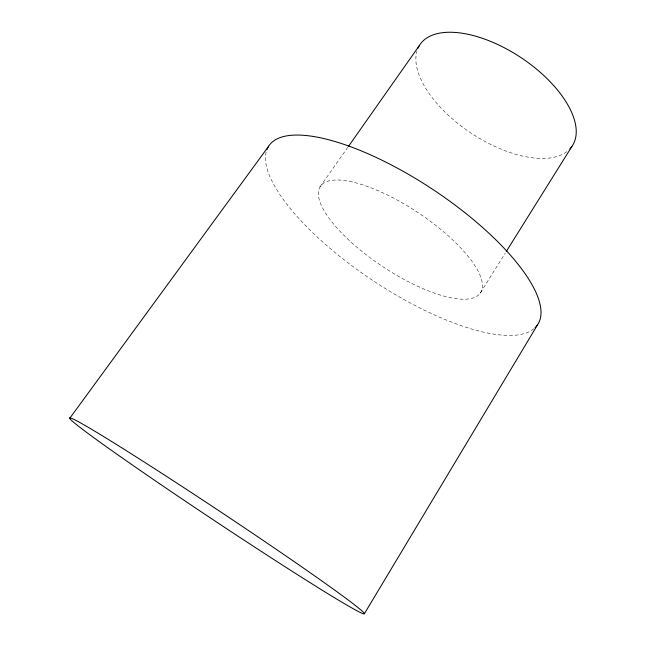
<?xml version="1.0" encoding="UTF-8"?>
<svg xmlns="http://www.w3.org/2000/svg" width="646" height="646" viewBox="0 0 646 646"><rect width="100%" height="100%" fill="white"/><g stroke="black" fill="none" stroke-linecap="round" stroke-linejoin="round"><path stroke-width="0.48" stroke-dasharray="3.23 2.42" d="M480.204 293.211A96.157 32.26 33.6 0 0 377.191 190.328A96.157 32.26 33.6 0 0 343.817 235.225A96.157 32.26 33.6 0 0 480.204 293.211L505.269 253.103M319.988 186.888L347.774 147.369M533.822 328.79A161.395 54.53 33.6 0 1 373.977 281.268A161.395 54.53 33.6 0 1 266.144 152.076M566.808 151.665A91.449 45.252 33.6 0 1 470.312 132.583A91.449 45.252 33.6 0 1 416.912 51.22"/><path stroke-width="0.97" d="M364.401 613.7A176.802 5.338 33.6 0 0 148.637 464.854A176.802 5.338 33.6 0 0 138.397 469.166A176.802 5.338 33.6 0 0 364.401 613.7L537.593 324.744M506.335 251.391L571.92 146.416M348.356 146.545L419.553 45.277M69.768 418.285L268.639 146.262M266.863 149.775A161.395 54.53 33.6 0 1 433.523 189.9A161.395 54.53 33.6 0 1 535.025 327.74M418.027 48.135A91.449 45.252 33.6 0 1 521.136 57.688A91.449 45.252 33.6 0 1 569.869 148.927"/></g></svg>
